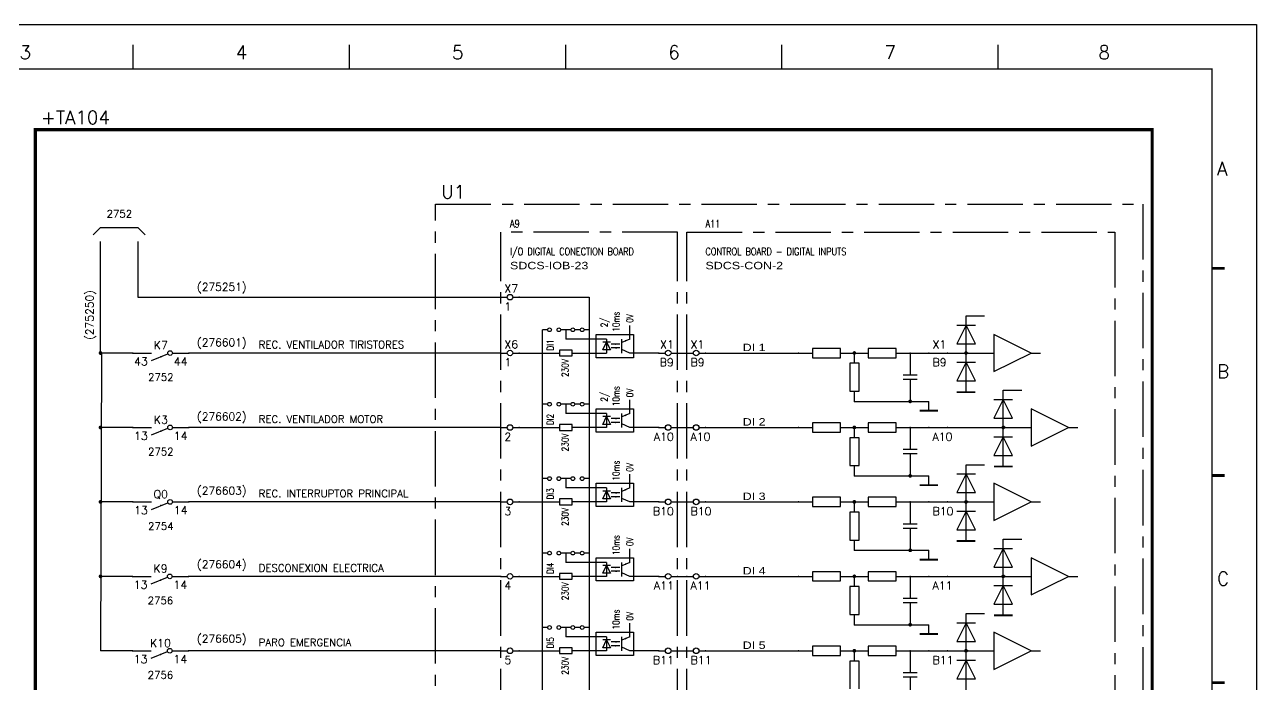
# Model space of a CAD drawing. Extents: x -25 to 1044, y -25744 to 292.
# Drawn here: x 608.3 to 886.2, y -22140.7 to -21991.9 of the extents above; entities that cross this region are included whole.
import ezdxf
from ezdxf.enums import TextEntityAlignment as Align

# ---------------------------------------------------------------- set-up
doc = ezdxf.new("R2010")
doc.units = 0
doc.header["$LTSCALE"] = 10
doc.header["$MEASUREMENT"] = 0
doc.linetypes.add('CENTER', pattern=[2, 1.25, -0.25, 0.25, -0.25])
doc.linetypes.add('DASHDOT', pattern=[1, 0.5, -0.25, 0, -0.25])
doc.layers.get('0').update_dxf_attribs({"linetype": 'CONTINUOUS'})
for name, color, linetype in [('1', 7, 'CONTINUOUS'), ('10', 5, 'CONTINUOUS'), ('102', 7, 'CONTINUOUS'), ('2', 7, 'CONTINUOUS'), ('25', 3, 'CONTINUOUS'), ('25PK', 4, 'CENTER'), ('35', 2, 'CONTINUOUS'), ('8', 1, 'CONTINUOUS'), ('9', 6, 'CONTINUOUS'), ('DIBUJO', 7, 'CONTINUOUS'), ('NODE', 7, 'CONTINUOUS')]:
    doc.layers.add(name, color=color, linetype=linetype)
doc.styles.add('ABBSTYLE', font='ROMANS.SHX', dxfattribs={"width": 0.8})
doc.styles.add('HELV', font='HELVBLD.SHX', dxfattribs={"width": 1.2})
doc.styles.add('ROMANS', font='romans')
doc.styles.get("Standard").update_dxf_attribs({"font": 'simplex'})

# ---------------------------------------------------------------- blocks, each defined once
blk = doc.blocks.new('NOD', base_point=(237.5, 170))
at = {"layer": 'NODE'}
blk.add_point((237.5, 170), dxfattribs=at)
blk = doc.blocks.new('$0702029')
at = {"layer": '102'}
for p, q in [((0, 0), (5, 0)), ((10.62, 0), (15, 0)), ((5, -2), (9.42, -0.23))]:
    blk.add_line(p, q, dxfattribs=at)
blk.add_circle((10, 0), 0.625, dxfattribs=at)
blk.add_point((7.5, -1), dxfattribs=at)
at = {"layer": '2'}
for p in [(0, 0), (15, 0)]:
    blk.add_blockref('NOD', p, dxfattribs=at)
at = {"layer": '8', "flags": 8}
blk.add_attdef('1A', text='', height=2.15, dxfattribs=at).set_placement((4, -3.32), align=Align.RIGHT)
blk.add_attdef('2A', (11, -3.32), '', height=2.15, dxfattribs=at)
at = {"layer": '9'}
blk.add_attdef('ID', text='', height=2.15, dxfattribs=at).set_placement((7.5, 1), align=Align.CENTER)
blk = doc.blocks.new('$000001')
at = {"layer": '2'}
for p, q in [((0, 0), (3.75, 0)), ((11.25, 1.25), (3.75, 1.25)), ((3.75, 1.25), (3.75, -1.25)), ((11.25, -1.25), (11.25, 1.25)), ((11.25, 0), (15, 0)), ((3.75, -1.25), (11.25, -1.25))]:
    blk.add_line(p, q, dxfattribs=at)
for p in [(0, 0), (15, 0)]:
    blk.add_blockref('NOD', p, dxfattribs=at)
at = {"layer": '8'}
blk.add_attdef('1A', text='', height=2.15, dxfattribs=at).set_placement((2.75, -3.325), align=Align.RIGHT)
blk.add_attdef('2A', (12.25, -3.325), '', height=2.15, dxfattribs=at)
at = {"layer": '9'}
blk.add_attdef('ID', text='', height=2.15, dxfattribs=at).set_placement((7.5, 2.425), align=Align.CENTER)
blk = doc.blocks.new('$$PLL21C')
for p, q in [((-2.5, 0), (-0.75, 0)), ((0.75, 0), (2.5, 0))]:
    blk.add_line(p, q)
at = {"layer": '2'}
blk.add_circle((0, 0), 0.75, dxfattribs=at)
for p in [(-2.5, 0), (2.5, 0)]:
    blk.add_blockref('NOD', p, dxfattribs=at)
at = {"layer": '8'}
blk.add_attdef('*A', (-1.5, -3.575), '', height=2.15, dxfattribs=at)
at = {"layer": '9'}
blk.add_attdef('ID', (-1.5, 1.25), '', height=2.15, dxfattribs=at)
blk = doc.blocks.new('$$PLR12C')
for p, q in [((-2.5, 0), (-0.75, 0)), ((0.75, 0), (2.5, 0))]:
    blk.add_line(p, q)
at = {"layer": '2'}
blk.add_circle((0, 0), 0.75, dxfattribs=at)
for p in [(-2.5, 0), (2.5, 0)]:
    blk.add_blockref('NOD', p, dxfattribs=at)
at = {"layer": '8'}
blk.add_attdef('*A', text='', height=2.15, dxfattribs=at).set_placement((1.5, -3.575), align=Align.RIGHT)
at = {"layer": '9'}
blk.add_attdef('ID', text='', height=2.15, dxfattribs=at).set_placement((1.5, 1.25), align=Align.RIGHT)
blk = doc.blocks.new('$$PLL21')
blk.add_line((-2.5, 0), (2.5, 0))
at = {"layer": '2'}
for p in [(-2.5, 0), (2.5, 0)]:
    blk.add_blockref('NOD', p, dxfattribs=at)
at = {"layer": '8'}
blk.add_attdef('*A', (-1.5, -3.575), '', height=2.15, dxfattribs=at)
at = {"layer": '9'}
blk.add_attdef('ID', (-1.5, 1.25), '', height=2.15, dxfattribs=at)
blk = doc.blocks.new('newcajec')
at = {"layer": '1'}
for points in [[(143.5, 272.5, 0.3, 0.3, 0), (143.5, 277.91, 0.3, 0.3, 0)], [(191.5, 272.5, 0.3, 0.3, 0), (191.5, 277.91, 0.3, 0.3, 0)], [(239.5, 272.5, 0.3, 0.3, 0), (239.5, 277.91, 0.3, 0.3, 0)], [(287.5, 272.5, 0.3, 0.3, 0), (287.5, 277.91, 0.3, 0.3, 0)], [(335.5, 272.5, 0.3, 0.3, 0), (335.5, 277.91, 0.3, 0.3, 0)], [(383.01, 228.23, 0.6, 0.6, 0), (385.82, 228.23, 0.6, 0.6, 0)], [(383.01, 182.23, 0.6, 0.6, 0), (385.82, 182.23, 0.6, 0.6, 0)], [(383.01, 136.23, 0.6, 0.6, 0), (385.82, 136.23, 0.6, 0.6, 0)]]:
    blk.add_lwpolyline(points, format="xyseb", dxfattribs=at)
at = {"layer": '1', "const_width": 0.3}
blk.add_lwpolyline([(0, 0), (0, 272.5), (383, 272.5), (383, 0)], close=True, dxfattribs=at)
at = {"layer": '1', "style": 'ROMANS'}
for s, p in [('3', (118.29, 274.68)), ('4', (166.29, 274.68)), ('5', (214.29, 274.68)), ('6', (262.29, 274.68)), ('7', (310.29, 274.68)), ('8', (357.79, 274.68)), ('A', (384.13, 248.84)), ('B', (384.13, 203.84)), ('C', (384.13, 157.84))]:
    blk.add_text(s, height=3, dxfattribs=at).set_placement(p)
at = {"layer": '10', "style": 'ROMANS'}
for tag, p in [('REV41', (3.5, 18.74)), ('REV43', (77.7, 18.74)), ('REV31', (3.5, 14.58)), ('REV33', (77.7, 14.58)), ('REV21', (3.5, 10.42)), ('REV23', (77.7, 10.42)), ('REV11', (3.5, 6.27)), ('REV13', (77.7, 6.27))]:
    blk.add_attdef(tag, text='', height=2.5, dxfattribs=at).set_placement(p, align=Align.MIDDLE)
for tag, p, height in [('REV42', (8, 17.49), 2.5), ('DOCUMENTTYPE', (216.43, 16.8), 2.5), ('SHEETNAME1', (100.5, 15.83), 2.5), ('DESIGNCHECK', (180.74, 14.83), 2.5), ('NOTA', (305.32, 15.8), 3), ('REV32', (8, 13.33), 2.5), ('SHEETNAME2', (100.5, 11.67), 2.5), ('OBJECT', (216.43, 12.4), 2.5), ('REV22', (8, 9.17), 2.5), ('ORDER', (305.32, 7.3), 4.5), ('SHEETNAME3', (100.5, 7.51), 2.5), ('DRAWINGCHECK', (180.53, 7.71), 2.5), ('CUSTOMER', (216.43, 8.08), 2.5), ('REV12', (8, 5.01), 2.5), ('SHEETNAME4', (100.5, 3.35), 2.5), ('USER', (180.63, 0.71), 2.5), ('DEPARTMENT', (271.93, 1.05), 2.5), ('DOCUMENT_ID', (305.32, 0.93), 4.4)]:
    blk.add_attdef(tag, p, '', height=height, dxfattribs=at)
for tag, width, p, p2 in [('REV44', 1.221199, (84.53, 17.49), (98.48, 17.49)), ('REV34', 1.221199, (84.53, 13.33), (98.48, 13.33)), ('REV24', 1.221199, (84.53, 9.17), (98.48, 9.17)), ('REV14', 1.221199, (84.53, 5.01), (98.48, 5.01)), ('CREATED2', 7.039915, (282.71, 1.05), (301.14, 1.05))]:
    blk.add_attdef(tag, text='', height=2.5, dxfattribs=dict(at, width=width)).set_placement(p, p2, align=Align.FIT)
for tag, p in [('SHEET', (382, 7.43)), ('NEXTSHEET', (382, 0.5))]:
    blk.add_attdef(tag, text='', height=2.5, dxfattribs=at).set_placement(p, align=Align.RIGHT)

msp = doc.modelspace()

# ---------------------------------------------------------------- linework, layer by layer
at = {"layer": '2', "color": 7}
for p, q in [((625.41, -22037.61), (623.73, -22039.29)), ((625.41, -22037.61), (633.81, -22037.61)), ((633.81, -22037.61), (635.49, -22039.29)), ((625.41, -22065.97), (625.41, -22040.77)), ((633.81, -22040.77), (633.81, -22053.37)), ((633.81, -22053.37), (715.71, -22053.37)), ((820.71, -22057.57), (824.91, -22057.57)), ((827.01, -22061.77), (827.01, -22070.17)), ((835.41, -22065.97), (827.01, -22061.77)), ((632.72, -22065.97), (625.41, -22065.97)), ((625.62, -22065.97), (625.41, -22133.17)), ((715.71, -22065.97), (645.32, -22065.97)), ((755.61, -22065.97), (757.71, -22065.97)), ((761.91, -22065.97), (782.91, -22065.97)), ((808.11, -22065.97), (827.01, -22065.97)), ((827.01, -22070.17), (835.41, -22065.97)), ((835.41, -22065.97), (837.51, -22065.97)), ((829.11, -22074.37), (833.31, -22074.37)), ((795.51, -22076.89), (812.31, -22076.89)), ((812.31, -22078.99), (812.31, -22076.89)), ((843.81, -22082.77), (835.41, -22078.57)), ((835.41, -22078.57), (835.41, -22086.97)), ((632.72, -22082.77), (625.41, -22082.77)), ((715.71, -22082.77), (645.32, -22082.77)), ((755.61, -22082.77), (757.71, -22082.77)), ((761.91, -22082.77), (782.91, -22082.77)), ((808.11, -22082.77), (835.41, -22082.77)), ((835.41, -22086.97), (843.81, -22082.77)), ((843.81, -22082.77), (845.91, -22082.77)), ((820.71, -22091.17), (824.91, -22091.17)), ((795.51, -22093.69), (812.31, -22093.69)), ((812.31, -22095.79), (812.31, -22093.69)), ((827.01, -22095.37), (827.01, -22103.77)), ((835.41, -22099.57), (827.01, -22095.37)), ((632.72, -22099.57), (625.41, -22099.57)), ((715.71, -22099.57), (645.32, -22099.57)), ((647.42, -22099.57), (645.32, -22099.57)), ((755.61, -22099.57), (757.71, -22099.57)), ((761.91, -22099.57), (782.91, -22099.57)), ((808.11, -22099.57), (827.01, -22099.57)), ((827.01, -22103.77), (835.41, -22099.57)), ((835.41, -22099.57), (837.51, -22099.57)), ((829.11, -22107.97), (833.31, -22107.97)), ((795.51, -22110.49), (812.31, -22110.49)), ((812.31, -22112.59), (812.31, -22110.49)), ((843.81, -22116.37), (835.41, -22112.17)), ((835.41, -22112.17), (835.41, -22120.57)), ((632.64, -22116.37), (625.41, -22116.37)), ((715.71, -22116.37), (645.24, -22116.37)), ((755.61, -22116.37), (757.71, -22116.37)), ((761.91, -22116.37), (782.91, -22116.37)), ((808.11, -22116.37), (835.41, -22116.37)), ((835.41, -22120.57), (843.81, -22116.37)), ((843.81, -22116.37), (845.91, -22116.37)), ((820.71, -22124.77), (824.91, -22124.77)), ((795.51, -22127.29), (812.31, -22127.29)), ((812.31, -22129.39), (812.31, -22127.29)), ((827.01, -22128.97), (827.01, -22137.37)), ((835.41, -22133.17), (827.01, -22128.97)), ((632.64, -22133.17), (625.41, -22133.17)), ((715.71, -22133.17), (645.24, -22133.17)), ((755.61, -22133.17), (757.71, -22133.17)), ((761.91, -22133.17), (782.91, -22133.17)), ((808.11, -22133.17), (827.01, -22133.17)), ((827.01, -22137.37), (835.41, -22133.17)), ((835.41, -22133.17), (837.51, -22133.17))]:
    msp.add_line(p, q, dxfattribs=at)
at = {"layer": '2'}
for p, q in [((820.71, -22065.97), (820.71, -22057.57)), ((818.61, -22059.67), (822.81, -22059.67)), ((820.71, -22059.67), (818.61, -22063.87)), ((822.81, -22063.87), (820.71, -22059.67)), ((818.61, -22063.87), (822.81, -22063.87)), ((795.51, -22068.28), (795.51, -22065.97)), ((808.11, -22065.97), (808.11, -22070.9)), ((820.71, -22074.79), (820.71, -22065.97)), ((794.46, -22068.28), (794.46, -22074.58)), ((796.56, -22068.28), (794.46, -22068.28)), ((796.56, -22074.58), (796.56, -22068.28)), ((818.61, -22068.07), (822.81, -22068.07)), ((820.71, -22068.07), (818.61, -22072.27)), ((822.81, -22072.27), (820.71, -22068.07)), ((806.54, -22070.9), (809.69, -22070.9)), ((809.69, -22071.95), (806.54, -22071.95)), ((808.11, -22071.95), (808.11, -22076.89)), ((818.61, -22072.27), (822.81, -22072.27)), ((794.46, -22074.58), (796.56, -22074.58)), ((795.51, -22076.89), (795.51, -22074.58)), ((829.11, -22082.77), (829.11, -22074.37)), ((827.01, -22076.47), (831.21, -22076.47)), ((829.11, -22076.47), (827.01, -22080.67)), ((831.21, -22080.67), (829.11, -22076.47)), ((827.01, -22080.67), (831.21, -22080.67)), ((795.51, -22085.08), (795.51, -22082.77)), ((808.11, -22082.77), (808.11, -22087.7)), ((829.11, -22091.59), (829.11, -22082.77)), ((796.56, -22085.08), (794.46, -22085.08)), ((794.46, -22085.08), (794.46, -22091.38)), ((796.56, -22091.38), (796.56, -22085.08)), ((827.01, -22084.87), (831.21, -22084.87)), ((829.11, -22084.87), (827.01, -22089.07)), ((831.21, -22089.07), (829.11, -22084.87)), ((806.54, -22087.7), (809.69, -22087.7)), ((809.69, -22088.75), (806.54, -22088.75)), ((808.11, -22088.75), (808.11, -22093.69)), ((827.01, -22089.07), (831.21, -22089.07)), ((794.46, -22091.38), (796.56, -22091.38)), ((795.51, -22093.69), (795.51, -22091.38)), ((820.71, -22099.57), (820.71, -22091.17)), ((820.71, -22093.27), (818.61, -22097.47)), ((818.61, -22093.27), (822.81, -22093.27)), ((822.81, -22097.47), (820.71, -22093.27)), ((818.61, -22097.47), (822.81, -22097.47)), ((795.51, -22101.88), (795.51, -22099.57)), ((808.11, -22099.57), (808.11, -22104.5)), ((820.71, -22108.39), (820.71, -22099.57)), ((794.46, -22101.88), (794.46, -22108.18)), ((796.56, -22101.88), (794.46, -22101.88)), ((796.56, -22108.18), (796.56, -22101.88)), ((818.61, -22101.67), (822.81, -22101.67)), ((820.71, -22101.67), (818.61, -22105.87)), ((822.81, -22105.87), (820.71, -22101.67)), ((806.54, -22104.5), (809.69, -22104.5)), ((809.69, -22105.55), (806.54, -22105.55)), ((808.11, -22105.55), (808.11, -22110.49)), ((818.61, -22105.87), (822.81, -22105.87)), ((794.46, -22108.18), (796.56, -22108.18)), ((795.51, -22110.49), (795.51, -22108.18)), ((829.11, -22116.37), (829.11, -22107.97)), ((827.01, -22110.07), (831.21, -22110.07)), ((829.11, -22110.07), (827.01, -22114.27)), ((831.21, -22114.27), (829.11, -22110.07)), ((827.01, -22114.27), (831.21, -22114.27)), ((795.51, -22118.68), (795.51, -22116.37)), ((808.11, -22116.37), (808.11, -22121.3)), ((829.11, -22125.19), (829.11, -22116.37)), ((796.56, -22118.68), (794.46, -22118.68)), ((794.46, -22118.68), (794.46, -22124.98)), ((796.56, -22124.98), (796.56, -22118.68)), ((829.11, -22118.47), (827.01, -22122.67)), ((827.01, -22118.47), (831.21, -22118.47)), ((831.21, -22122.67), (829.11, -22118.47)), ((806.54, -22121.3), (809.69, -22121.3)), ((809.69, -22122.35), (806.54, -22122.35)), ((808.11, -22122.35), (808.11, -22127.29)), ((827.01, -22122.67), (831.21, -22122.67)), ((794.46, -22124.98), (796.56, -22124.98)), ((795.51, -22127.29), (795.51, -22124.98)), ((820.71, -22133.17), (820.71, -22124.77)), ((820.71, -22126.87), (818.61, -22131.07)), ((818.61, -22126.87), (822.81, -22126.87)), ((822.81, -22131.07), (820.71, -22126.87)), ((818.61, -22131.07), (822.81, -22131.07)), ((795.51, -22135.48), (795.51, -22133.17)), ((808.11, -22133.17), (808.11, -22138.1)), ((820.71, -22141.99), (820.71, -22133.17)), ((794.46, -22135.48), (794.46, -22141.78)), ((796.56, -22135.48), (794.46, -22135.48)), ((796.56, -22141.78), (796.56, -22135.48)), ((818.61, -22135.27), (822.81, -22135.27)), ((820.71, -22135.27), (818.61, -22139.47)), ((822.81, -22139.47), (820.71, -22135.27)), ((806.54, -22138.1), (809.69, -22138.1)), ((809.69, -22139.15), (806.54, -22139.15)), ((808.11, -22139.15), (808.11, -22144.09)), ((818.61, -22139.47), (822.81, -22139.47))]:
    msp.add_line(p, q, dxfattribs=at)
at = {"layer": '2', "color": 3, "linetype": 'DASHDOT'}
msp.add_lwpolyline([(610.71, -22015.57, 0.706, 0.706, 0), (862.71, -22015.57, 0.706, 0.706, 0), (862.71, -22251.19, 0.706, 0.706, 0), (610.71, -22251.19, 0.706, 0.706, 0), (610.71, -22015.57, 0.706, 0.706, 0)], format="xyseb", dxfattribs=at)
at = {"layer": '2', "color": 7}
for points in [[(625.2, -22065.97, 0.42, 0.42, 1), (625.62, -22065.97, 0.42, 0.42, 1)], [(795.3, -22065.97, 0.42, 0.42, 1), (795.72, -22065.97, 0.42, 0.42, 1)], [(820.5, -22065.97, 0.42, 0.42, 1), (820.92, -22065.97, 0.42, 0.42, 1)], [(807.9, -22076.89, 0.42, 0.42, 1), (808.32, -22076.89, 0.42, 0.42, 1)], [(625.2, -22082.77, 0.42, 0.42, 1), (625.62, -22082.77, 0.42, 0.42, 1)], [(795.3, -22082.77, 0.42, 0.42, 1), (795.72, -22082.77, 0.42, 0.42, 1)], [(828.9, -22082.77, 0.42, 0.42, 1), (829.32, -22082.77, 0.42, 0.42, 1)], [(807.9, -22093.69, 0.42, 0.42, 1), (808.32, -22093.69, 0.42, 0.42, 1)], [(625.2, -22099.57, 0.42, 0.42, 1), (625.62, -22099.57, 0.42, 0.42, 1)], [(795.3, -22099.57, 0.42, 0.42, 1), (795.72, -22099.57, 0.42, 0.42, 1)], [(820.5, -22099.57, 0.42, 0.42, 1), (820.92, -22099.57, 0.42, 0.42, 1)], [(807.9, -22110.49, 0.42, 0.42, 1), (808.32, -22110.49, 0.42, 0.42, 1)], [(625.2, -22116.37, 0.42, 0.42, 1), (625.62, -22116.37, 0.42, 0.42, 1)], [(795.3, -22116.37, 0.42, 0.42, 1), (795.72, -22116.37, 0.42, 0.42, 1)], [(828.9, -22116.37, 0.42, 0.42, 1), (829.32, -22116.37, 0.42, 0.42, 1)], [(807.9, -22127.29, 0.42, 0.42, 1), (808.32, -22127.29, 0.42, 0.42, 1)], [(795.3, -22133.17, 0.42, 0.42, 1), (795.72, -22133.17, 0.42, 0.42, 1)], [(820.5, -22133.17, 0.42, 0.42, 1), (820.92, -22133.17, 0.42, 0.42, 1)]]:
    msp.add_lwpolyline(points, format="xyseb", close=True, dxfattribs=at)
for points in [[(818.61, -22074.79, 0.42, 0.42, 0), (822.81, -22074.79, 0.42, 0.42, 0)], [(810.21, -22078.99, 0.42, 0.42, 0), (814.41, -22078.99, 0.42, 0.42, 0)], [(827.01, -22091.59, 0.42, 0.42, 0), (831.21, -22091.59, 0.42, 0.42, 0)], [(810.21, -22095.79, 0.42, 0.42, 0), (814.41, -22095.79, 0.42, 0.42, 0)], [(818.61, -22108.39, 0.42, 0.42, 0), (822.81, -22108.39, 0.42, 0.42, 0)], [(810.21, -22112.59, 0.42, 0.42, 0), (814.41, -22112.59, 0.42, 0.42, 0)], [(827.01, -22125.19, 0.42, 0.42, 0), (831.21, -22125.19, 0.42, 0.42, 0)], [(810.21, -22129.39, 0.42, 0.42, 0), (814.41, -22129.39, 0.42, 0.42, 0)]]:
    msp.add_lwpolyline(points, format="xyseb", dxfattribs=at)
at = {"layer": '25', "linetype": 'CENTER'}
for p, q in [((715.71, -22229.77), (715.71, -22038.67)), ((755.61, -22038.67), (715.71, -22038.67)), ((755.61, -22229.77), (755.61, -22038.67))]:
    msp.add_line(p, q, dxfattribs=at)
at = {"layer": '25'}
for p, q in [((719.91, -22053.37), (735.66, -22053.37)), ((735.66, -22053.37), (735.66, -22178.32)), ((725.16, -22196.17), (725.16, -22060.72)), ((726.32, -22060.72), (725.16, -22060.72)), ((731.57, -22060.72), (729.26, -22060.72)), ((730.41, -22060.72), (730.41, -22062.82)), ((735.66, -22060.72), (734.51, -22060.72)), ((737.24, -22061.77), (745.64, -22061.77)), ((737.24, -22067.02), (737.24, -22061.77)), ((744.85, -22062.82), (744.85, -22059.73)), ((745.64, -22061.77), (745.64, -22067.02)), ((739.6, -22062.82), (730.41, -22062.82)), ((740.48, -22063.52), (738.73, -22063.52)), ((738.73, -22065.27), (739.6, -22063.52)), ((739.6, -22062.82), (739.6, -22065.97)), ((739.6, -22063.52), (740.48, -22065.27)), ((742.61, -22063.95), (740.61, -22063.95)), ((742.98, -22062.82), (742.98, -22065.97)), ((744.85, -22062.82), (743.01, -22063.6)), ((719.91, -22065.97), (728.97, -22065.97)), ((731.86, -22065.31), (728.97, -22065.31)), ((728.97, -22065.31), (728.97, -22066.62)), ((728.97, -22066.62), (731.86, -22066.62)), ((731.86, -22066.62), (731.86, -22065.31)), ((731.86, -22065.97), (739.6, -22065.97)), ((745.64, -22067.02), (737.24, -22067.02)), ((740.48, -22065.27), (738.73, -22065.27)), ((742.61, -22064.83), (740.61, -22064.83)), ((744.85, -22065.97), (743.01, -22065.18)), ((751.41, -22065.97), (744.85, -22065.97)), ((726.32, -22077.52), (725.16, -22077.52)), ((731.57, -22077.52), (729.26, -22077.52)), ((730.41, -22077.52), (730.41, -22079.62)), ((735.66, -22077.52), (734.51, -22077.52)), ((737.24, -22078.57), (745.64, -22078.57)), ((737.24, -22083.82), (737.24, -22078.57)), ((744.85, -22079.62), (744.85, -22076.53)), ((745.64, -22078.57), (745.64, -22083.82)), ((739.6, -22079.62), (730.41, -22079.62)), ((740.48, -22080.32), (738.73, -22080.32)), ((738.73, -22082.07), (739.6, -22080.32)), ((739.6, -22079.62), (739.6, -22082.77)), ((739.6, -22080.32), (740.48, -22082.07)), ((742.61, -22080.75), (740.61, -22080.75)), ((742.98, -22079.62), (742.98, -22082.77)), ((744.85, -22079.62), (743.01, -22080.4)), ((719.91, -22082.77), (728.97, -22082.77)), ((731.86, -22082.11), (728.97, -22082.11)), ((728.97, -22082.11), (728.97, -22083.42)), ((728.97, -22083.42), (731.86, -22083.42)), ((731.86, -22083.42), (731.86, -22082.11)), ((739.6, -22082.77), (731.86, -22082.77)), ((745.64, -22083.82), (737.24, -22083.82)), ((740.48, -22082.07), (738.73, -22082.07)), ((742.61, -22081.63), (740.61, -22081.63)), ((744.85, -22082.77), (743.01, -22081.98)), ((751.41, -22082.77), (744.85, -22082.77)), ((726.32, -22094.32), (725.16, -22094.32)), ((731.57, -22094.32), (729.26, -22094.32)), ((730.41, -22094.32), (730.41, -22096.42)), ((735.66, -22094.32), (734.51, -22094.32)), ((737.24, -22095.37), (745.64, -22095.37)), ((737.24, -22100.62), (737.24, -22095.37)), ((744.85, -22096.42), (744.85, -22093.33)), ((745.64, -22095.37), (745.64, -22100.62)), ((739.6, -22096.42), (730.41, -22096.42)), ((740.48, -22097.12), (738.73, -22097.12)), ((738.73, -22098.87), (739.6, -22097.12)), ((739.6, -22096.42), (739.6, -22099.57)), ((739.6, -22097.12), (740.48, -22098.87)), ((742.61, -22097.55), (740.61, -22097.55)), ((742.98, -22096.42), (742.98, -22099.57)), ((744.85, -22096.42), (743.01, -22097.2)), ((719.91, -22099.57), (728.97, -22099.57)), ((731.86, -22098.91), (728.97, -22098.91)), ((728.97, -22098.91), (728.97, -22100.22)), ((728.97, -22100.22), (731.86, -22100.22)), ((731.86, -22100.22), (731.86, -22098.91)), ((739.6, -22099.57), (731.86, -22099.57)), ((745.64, -22100.62), (737.24, -22100.62)), ((740.48, -22098.87), (738.73, -22098.87)), ((742.61, -22098.43), (740.61, -22098.43)), ((744.85, -22099.57), (743.01, -22098.78)), ((751.41, -22099.57), (744.85, -22099.57)), ((726.32, -22111.12), (725.16, -22111.12)), ((731.57, -22111.12), (729.26, -22111.12)), ((730.41, -22111.12), (730.41, -22113.22)), ((735.66, -22111.12), (734.51, -22111.12)), ((744.85, -22113.22), (744.85, -22110.13)), ((739.6, -22113.22), (730.41, -22113.22)), ((737.24, -22112.17), (745.64, -22112.17)), ((737.24, -22117.42), (737.24, -22112.17)), ((740.48, -22113.92), (738.73, -22113.92)), ((738.73, -22115.67), (739.6, -22113.92)), ((739.6, -22113.22), (739.6, -22116.37)), ((739.6, -22113.92), (740.48, -22115.67)), ((742.61, -22114.35), (740.61, -22114.35)), ((742.98, -22113.22), (742.98, -22116.37)), ((744.85, -22113.22), (743.01, -22114)), ((745.64, -22112.17), (745.64, -22117.42)), ((719.91, -22116.37), (728.97, -22116.37)), ((731.86, -22115.71), (728.97, -22115.71)), ((728.97, -22115.71), (728.97, -22117.02)), ((728.97, -22117.02), (731.86, -22117.02)), ((731.86, -22117.02), (731.86, -22115.71)), ((739.6, -22116.37), (731.86, -22116.37)), ((745.64, -22117.42), (737.24, -22117.42)), ((740.48, -22115.67), (738.73, -22115.67)), ((742.61, -22115.23), (740.61, -22115.23)), ((744.85, -22116.37), (743.01, -22115.58)), ((751.41, -22116.37), (744.85, -22116.37)), ((726.32, -22127.92), (725.16, -22127.92)), ((731.57, -22127.92), (729.26, -22127.92)), ((730.41, -22127.92), (730.41, -22130.02)), ((735.66, -22127.92), (734.51, -22127.92)), ((744.85, -22130.02), (744.85, -22126.93)), ((739.6, -22130.02), (730.41, -22130.02)), ((737.24, -22128.97), (745.64, -22128.97)), ((737.24, -22134.22), (737.24, -22128.97)), ((740.48, -22130.72), (738.73, -22130.72)), ((738.73, -22132.47), (739.6, -22130.72)), ((739.6, -22130.02), (739.6, -22133.17)), ((739.6, -22130.72), (740.48, -22132.47)), ((742.61, -22131.15), (740.61, -22131.15)), ((742.98, -22130.02), (742.98, -22133.17)), ((744.85, -22130.02), (743.01, -22130.8)), ((745.64, -22128.97), (745.64, -22134.22)), ((719.91, -22133.17), (728.97, -22133.17)), ((731.86, -22132.51), (728.97, -22132.51)), ((728.97, -22132.51), (728.97, -22133.82)), ((728.97, -22133.82), (731.86, -22133.82)), ((731.86, -22133.82), (731.86, -22132.51)), ((739.6, -22133.17), (731.86, -22133.17)), ((745.64, -22134.22), (737.24, -22134.22)), ((740.48, -22132.47), (738.73, -22132.47)), ((742.61, -22132.03), (740.61, -22132.03)), ((744.85, -22133.17), (743.01, -22132.38)), ((751.41, -22133.17), (744.85, -22133.17))]:
    msp.add_line(p, q, dxfattribs=at)
for centre in [(726.74, -22060.72), (728.84, -22060.72), (731.99, -22060.72), (734.09, -22060.72), (726.74, -22077.52), (728.84, -22077.52), (731.99, -22077.52), (734.09, -22077.52), (726.74, -22094.32), (728.84, -22094.32), (731.99, -22094.32), (734.09, -22094.32), (726.74, -22111.12), (728.84, -22111.12), (731.99, -22111.12), (734.09, -22111.12), (726.74, -22127.92), (728.84, -22127.92), (731.99, -22127.92), (734.09, -22127.92)]:
    msp.add_circle(centre, 0.42, dxfattribs=at)
for points in [[(741.6, -22064.15), (741.6, -22063.76), (742.61, -22063.95)], [(741.6, -22064.64), (741.6, -22065.02), (742.61, -22064.83)], [(743.7, -22063.08), (743.85, -22063.44), (744.85, -22062.82)], [(741.6, -22080.95), (741.6, -22080.56), (742.61, -22080.75)], [(741.6, -22081.44), (741.6, -22081.82), (742.61, -22081.63)], [(743.7, -22079.88), (743.85, -22080.24), (744.85, -22079.62)], [(741.6, -22097.75), (741.6, -22097.36), (742.61, -22097.55)], [(743.7, -22096.68), (743.85, -22097.04), (744.85, -22096.42)], [(741.6, -22098.24), (741.6, -22098.62), (742.61, -22098.43)], [(741.6, -22114.55), (741.6, -22114.16), (742.61, -22114.35)], [(743.7, -22113.48), (743.85, -22113.84), (744.85, -22113.22)], [(741.6, -22115.04), (741.6, -22115.42), (742.61, -22115.23)], [(741.6, -22131.35), (741.6, -22130.96), (742.61, -22131.15)], [(743.7, -22130.28), (743.85, -22130.64), (744.85, -22130.02)], [(741.6, -22131.84), (741.6, -22132.22), (742.61, -22132.03)]]:
    msp.add_solid(points, dxfattribs=at)
at = {"layer": '25PK'}
for p, q in [((701.01, -22236.07), (701.01, -22032.37)), ((701.01, -22032.37), (860.61, -22032.37)), ((860.61, -22032.37), (860.61, -22236.07)), ((757.71, -22229.77), (757.71, -22038.67)), ((757.71, -22038.67), (854.31, -22038.67)), ((854.31, -22038.67), (854.31, -22229.77))]:
    msp.add_line(p, q, dxfattribs=at)
at = {"layer": '35'}
for p, q in [((733.67, -22060.72), (732.41, -22060.72)), ((733.67, -22077.52), (732.41, -22077.52)), ((733.67, -22111.12), (732.41, -22111.12)), ((733.67, -22127.92), (732.41, -22127.92))]:
    msp.add_line(p, q, dxfattribs=at)
at = {"layer": 'DIBUJO'}
msp.add_lwpolyline([(466.22, -21991.86), (886.22, -21991.86), (886.22, -22288.86), (466.22, -22288.86), (466.22, -21991.86)], dxfattribs=at)

# ---------------------------------------------------------------- block references
at = {"layer": '2', "color": 7}
for name, p, xscale, yscale, zscale in [('newcajec', (486.9, -22278.84), 1.016442892079945, 1.016442892079945, 1.016442892079945), ('$000001', (782.91, -22065.97), 0.839999999999975, 0.839999999999975, 0.839999999999975), ('$000001', (795.51, -22065.97), 0.839999999999975, 0.839999999999975, 0.839999999999975), ('$000001', (782.91, -22082.77), 0.839999999999975, 0.839999999999975, 0.839999999999975), ('$000001', (795.51, -22082.77), 0.839999999999975, 0.839999999999975, 0.839999999999975), ('$000001', (782.91, -22099.57), 0.839999999999975, 0.839999999999975, 0.839999999999975), ('$000001', (795.51, -22099.57), 0.839999999999975, 0.839999999999975, 0.839999999999975), ('$000001', (782.91, -22116.37), 0.839999999999975, 0.839999999999975, 0.839999999999975), ('$000001', (795.51, -22116.37), 0.839999999999975, 0.839999999999975, 0.839999999999975), ('$000001', (782.91, -22133.17), 0.839999999999975, 0.839999999999975, 0.839999999999975), ('$000001', (795.51, -22133.17), 0.839999999999975, 0.839999999999975, 0.839999999999975)]:
    msp.add_blockref(name, p, dxfattribs=dict(at, xscale=xscale, yscale=yscale, zscale=zscale))
at = {"layer": '2', "color": 7, "xscale": 0.839999999999975, "yscale": 0.839999999999975, "zscale": 0.839999999999975}
for name, p, values in [('$$PLL21C', (717.81, -22053.37), {'ID': 'X7', '*A': '1'}), ('$0702029', (632.72, -22065.97), {'ID': 'K7', '1A': '43', '2A': '44'}), ('$$PLL21C', (717.81, -22065.97), {'ID': 'X6', '*A': '1'}), ('$$PLR12C', (753.51, -22065.97), {'ID': 'X1', '*A': 'B9'}), ('$$PLL21C', (759.81, -22065.97), {'ID': 'X1', '*A': 'B9'}), ('$$PLL21', (814.41, -22065.97), {'ID': 'X1', '*A': 'B9'}), ('$0702029', (632.72, -22082.77), {'ID': 'K3', '1A': '13', '2A': '14'}), ('$$PLL21C', (717.81, -22082.77), {'*A': '2'}), ('$$PLR12C', (753.51, -22082.77), {'*A': 'A10'}), ('$$PLL21C', (759.81, -22082.77), {'*A': 'A10'}), ('$$PLL21', (814.41, -22082.77), {'*A': 'A10'}), ('$0702029', (632.72, -22099.57), {'ID': 'Q0', '1A': '13', '2A': '14'}), ('$$PLL21C', (717.81, -22099.57), {'*A': '3'}), ('$$PLR12C', (753.51, -22099.57), {'*A': 'B10'}), ('$$PLL21C', (759.81, -22099.57), {'*A': 'B10'}), ('$$PLL21', (814.41, -22099.57), {'*A': 'B10'}), ('$0702029', (632.64, -22116.37), {'ID': 'K9', '1A': '13', '2A': '14'}), ('$$PLL21C', (717.81, -22116.37), {'*A': '4'}), ('$$PLR12C', (753.51, -22116.37), {'*A': 'A11'}), ('$$PLL21C', (759.81, -22116.37), {'*A': 'A11'}), ('$$PLL21', (814.41, -22116.37), {'*A': 'A11'}), ('$0702029', (632.64, -22133.17), {'ID': 'K10', '1A': '13', '2A': '14'}), ('$$PLL21C', (717.81, -22133.17), {'*A': '5'}), ('$$PLR12C', (753.51, -22133.17), {'*A': 'B11'}), ('$$PLL21C', (759.81, -22133.17), {'*A': 'B11'}), ('$$PLL21', (814.41, -22133.17), {'*A': 'B11'})]:
    msp.add_blockref(name, p, dxfattribs=at).add_auto_attribs(values)
at = {"layer": '2', "xscale": 0.839999999999975, "yscale": 0.839999999999975, "zscale": 0.839999999999975}
for p, rotation in [((795.51, -22065.97), 90), ((808.11, -22065.97), 270), ((821.13, -22065.97), 90), ((821.13, -22074.79), 90), ((795.51, -22076.89), 90), ((808.11, -22076.89), 270), ((795.51, -22082.77), 90), ((808.11, -22082.77), 270), ((829.53, -22082.77), 90), ((829.53, -22091.59), 90), ((795.51, -22093.69), 90), ((808.11, -22093.69), 270), ((795.51, -22099.57), 90), ((808.11, -22099.57), 270), ((821.13, -22099.57), 90), ((821.13, -22108.39), 90), ((795.51, -22110.49), 90), ((808.11, -22110.49), 270), ((795.51, -22116.37), 90), ((808.11, -22116.37), 270), ((829.53, -22116.37), 90), ((829.53, -22125.19), 90), ((795.51, -22127.29), 90), ((808.11, -22127.29), 270), ((795.51, -22133.17), 90), ((808.11, -22133.17), 270), ((821.13, -22133.17), 90)]:
    msp.add_blockref('NOD', p, dxfattribs=dict(at, rotation=rotation))

# ---------------------------------------------------------------- texts
at = {"layer": '2', "color": 6}
for s, height, p in [('+TA104', 3.024, (611.97, -22014.31)), ('U1', 3.024, (702.27, -22031.11)), ('(275251)', 1.764, (647.18, -22051.93)), ('(276601)', 1.764, (647.18, -22064.47)), ('(276602)', 1.764, (647.18, -22081.18)), ('(276603)', 1.764, (647.18, -22097.9)), ('(276604)', 1.764, (647.18, -22114.53)), ('(276605)', 1.764, (647.18, -22131.33))]:
    msp.add_text(s, height=height, dxfattribs=at).set_placement(p)
at = {"layer": '2', "color": 7, "style": 'ROMANS'}
for s, p in [('2752', (629.67, -22035.39)), ('2752', (639.02, -22072.27)), ('2752', (639.02, -22089.07)), ('2754', (639.02, -22105.87)), ('2756', (638.94, -22122.67)), ('2756', (638.94, -22139.47))]:
    msp.add_text(s, height=1.68, dxfattribs=at).set_placement(p, align=Align.CENTER)
at = {"layer": '2', "color": 6}
msp.add_text('(275250)', height=1.764, rotation=90, dxfattribs=at).set_placement((623.82, -22062.98))
at = {"layer": '2', "color": 7, "style": 'ROMANS'}
for s, p in [('REC. VENTILADOR TIRISTORES', (661.11, -22064.92)), ('REC. VENTILADOR MOTOR', (661.11, -22081.72)), ('REC. INTERRUPTOR PRINCIPAL', (661.11, -22098.52)), ('DESCONEXION ELECTRICA', (661.11, -22115.32)), ('PARO EMERGENCIA', (661.11, -22132.12))]:
    msp.add_text(s, height=1.68, dxfattribs=at).set_placement(p)
at = {"layer": '25'}
for s, style, width, p in [('A9', 'ABBSTYLE', 0.8, (717.81, -22037.62)), ('A11', 'ABBSTYLE', 0.8, (761.91, -22037.62)), ('I/O DIGITAL CONECTION BOARD', 'ABBSTYLE', 0.8, (717.81, -22043.92)), ('CONTROL BOARD - DIGITAL INPUTS', 'ABBSTYLE', 0.8, (761.91, -22043.92)), ('SDCS-IOB-23', 'HELV', 1.2, (717.81, -22047.07)), ('SDCS-CON-2', 'HELV', 1.2, (761.91, -22047.07)), ('DI 1', 'HELV', 1.2, (770.31, -22065.55)), ('DI 2', 'HELV', 1.2, (770.31, -22082.35)), ('DI 3', 'HELV', 1.2, (770.31, -22099.15)), ('DI 4', 'HELV', 1.2, (770.31, -22115.95)), ('DI 5', 'HELV', 1.2, (770.31, -22132.75))]:
    msp.add_text(s, height=1.68, dxfattribs=dict(at, style=style, width=width)).set_placement(p)
at = {"layer": '25', "style": 'ROMANS', "width": 0.8}
for s, p in [('2/', (739.83, -22060.16)), ('10ms', (742.49, -22061.17)), ('0V', (745.62, -22059.17)), ('DI1', (727.66, -22065.44)), ('2/', (739.83, -22076.96)), ('10ms', (742.49, -22077.97)), ('0V', (745.62, -22075.97)), ('DI2', (727.66, -22082.24)), ('10ms', (742.49, -22094.77)), ('0V', (745.62, -22092.77)), ('DI3', (727.66, -22099.04)), ('10ms', (742.49, -22111.57)), ('0V', (745.62, -22109.57)), ('DI4', (727.66, -22115.84)), ('10ms', (742.49, -22128.37)), ('0V', (745.62, -22126.37)), ('DI5', (727.66, -22132.64))]:
    msp.add_text(s, height=1.512, rotation=90, dxfattribs=at).set_placement(p)
for p in [(730.99, -22067.33), (730.99, -22084.13), (730.99, -22100.93), (730.99, -22117.73), (730.99, -22134.53)]:
    msp.add_text('230V', height=1.512, rotation=90, dxfattribs=at).set_placement(p, align=Align.RIGHT)

doc.saveas('drawing.dxf')
